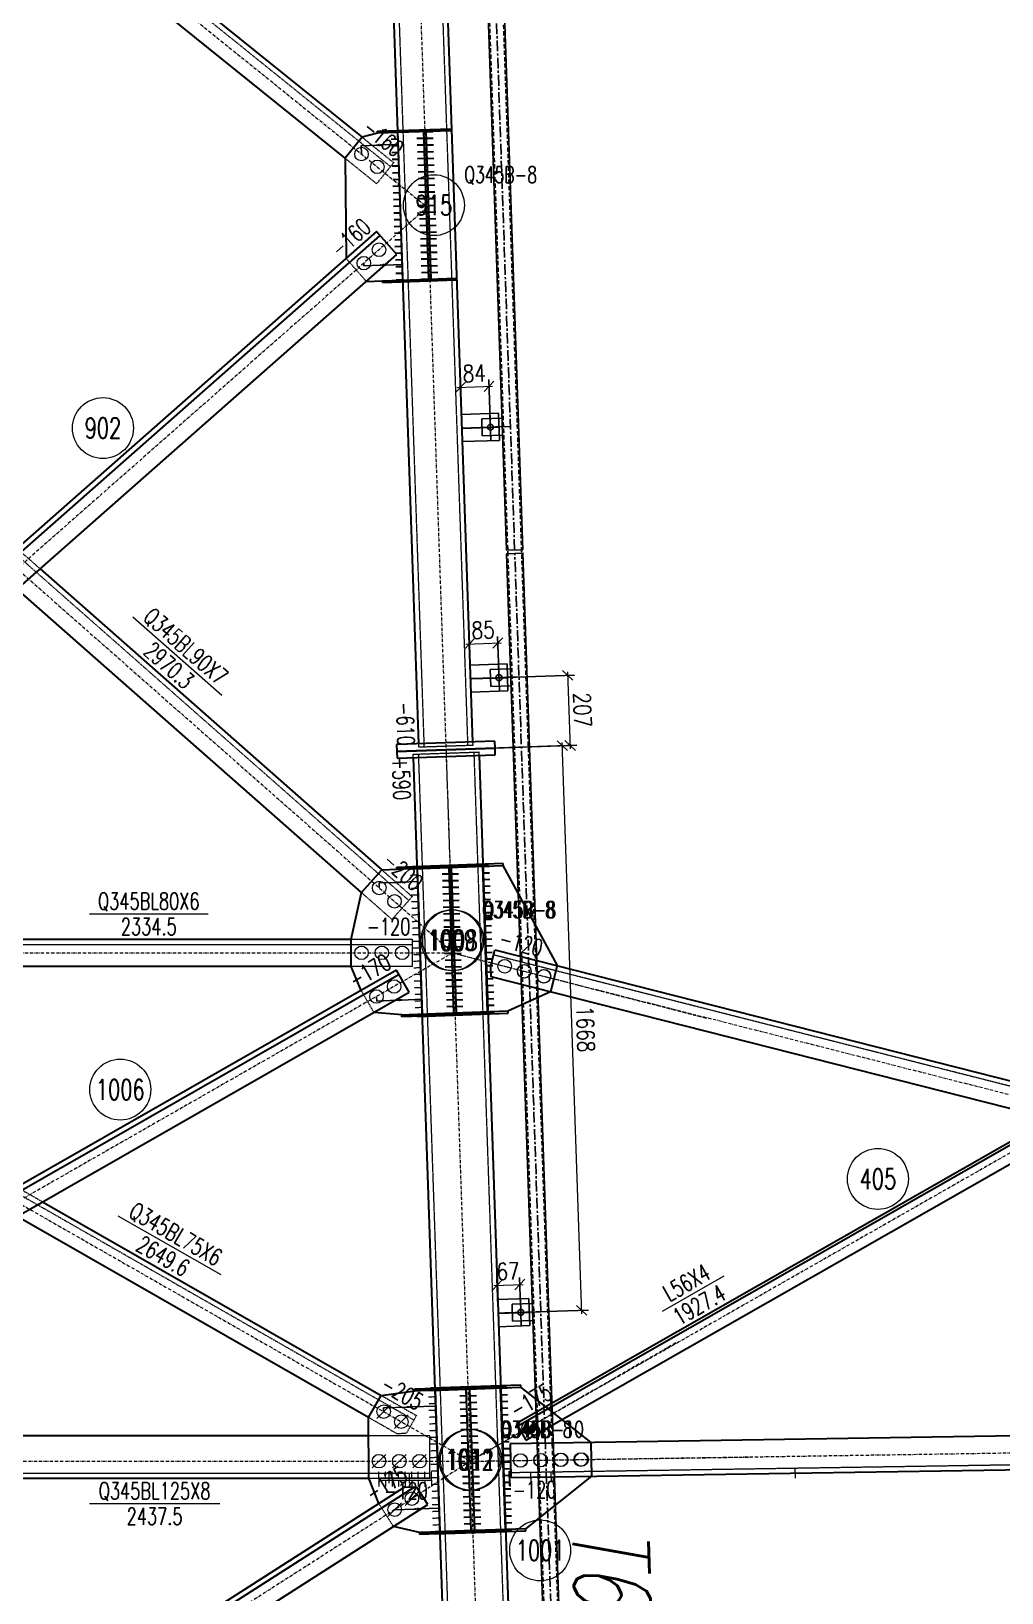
# Model space of a CAD drawing. Extents: x 4047 to 43290, y -150151 to -101862.
# Drawn here: x 15471 to 18337, y -125425 to -120815 of the extents above; entities that cross this region are included whole.
import ezdxf
from ezdxf.enums import TextEntityAlignment as Align

# ---------------------------------------------------------------- set-up
doc = ezdxf.new("R2010")
doc.units = 0
doc.header["$MEASUREMENT"] = 0
for name, pattern in [('CENTER', [50.8, 31.75, -6.35, 6.35, -6.35]), ('Dash', [2.75, 2, -0.75]), ('DashDot', [15.6, 9, -3, 0.6, -3]), ('DASHED', [19.05, 12.7, -6.35])]:
    doc.linetypes.add(name, pattern=pattern)
doc.layers.get('0').update_dxf_attribs({"linetype": 'CONTINUOUS', "lineweight": 25})
doc.layers.get('Defpoints').update_dxf_attribs({"linetype": 'CONTINUOUS'})
doc.styles.add('DimFont', font='simplex.shx', dxfattribs={"width": 0.8, "bigfont": 'gbhzfs.shx'})
doc.styles.add('HZ', font='txt.shx', dxfattribs={"width": 0.7, "oblique": 12, "bigfont": 'hztxt.shx'})
doc.styles.get("Standard").update_dxf_attribs({"font": 'simplex.shx', "width": 0.7, "height": 3, "bigfont": 'gbhzfs.shx'})
doc.dimstyles.new('DHDxfDimStyleOpen30', dxfattribs={"dimtxt": 2.5, "dimasz": 2.5, "dimexe": 1.25, "dimexo": 0.625, "dimtad": 2, "dimtxsty": 'DimFont', "dimblk": 'OPEN30', "dimblk1": 'OPEN30', "dimblk2": 'OPEN30', "dimcen": 2.5, "dimadec": 0, "dimazin": 0, "dimtfac": 1, "dimtmove": 0, "dimatfit": 3, "dimldrblk": 'OPEN30', "dimfxl": 0, "dimarcsym": 0})
doc.dimstyles.new('ISO-25$0', dxfattribs={"dimtxt": 2, "dimasz": 1.5, "dimexe": 1.25, "dimexo": 0.625, "dimtad": 1, "dimdsep": 46, "dimtxsty": 'Standard', "dimcen": 2.5, "dimclrd": 150, "dimclre": 2, "dimclrt": 6, "dimadec": 0, "dimazin": 0, "dimtfac": 1, "dimtmove": 0, "dimatfit": 0, "dimfxl": 0, "dimarcsym": 0})

# ---------------------------------------------------------------- blocks, each defined once
blk = doc.blocks.new('M16X40S')
at = {"color": 3, "linetype": 'Continuous', "lineweight": 13}
blk.add_line((-0.707, -0.707), (0.707, 0.707), dxfattribs=at)
blk.add_circle((0, 0), 1, dxfattribs=at)
for radius in [0.9, 0.8, 0.7, 0.6, 0.5, 0.4, 0.3, 0.2, 0.1]:
    blk.add_arc((0, 0), radius, 225, 45, dxfattribs=at)
blk = doc.blocks.new('M20X45S')
at = {"color": 3, "linetype": 'Continuous', "lineweight": 13}
blk.add_circle((0, 0), 1, dxfattribs=at)
blk = doc.blocks.new('M20X55S')
at = {"color": 3, "linetype": 'Continuous', "lineweight": 13}
blk.add_line((-1, -1), (1, 1), dxfattribs=at)
blk.add_circle((0, 0), 1, dxfattribs=at)
blk = doc.blocks.new('T6355 [365-1875-1875-1875-365]')
at = {"color": 4, "linetype": 'DASHED'}
for p, q in [((0, 0), (0, -6365)), ((41, -6365), (41, 0))]:
    blk.add_line(p, q, dxfattribs=at)
at = {"color": 1, "linetype": 'CENTER'}
for p, q in [((20.5, -6360), (20.5, -5)), ((20.5, -370), (-38.5, -370)), ((20.5, -2245), (-38.5, -2245)), ((20.5, -5995), (-38.5, -5995))]:
    blk.add_line(p, q, dxfattribs=at)
at = {"color": 4}
for p, q in [((-3.5, -345), (-63.5, -345)), ((-63.5, -345), (-63.5, -395)), ((-3.5, -395), (-63.5, -395)), ((-3.5, -2220), (-63.5, -2220)), ((-63.5, -2220), (-63.5, -2270)), ((-3.5, -2270), (-63.5, -2270)), ((-3.5, -5970), (-63.5, -5970)), ((-63.5, -5970), (-63.5, -6020)), ((-3.5, -6020), (-63.5, -6020))]:
    blk.add_line(p, q, dxfattribs=at)
blk.add_lwpolyline([(44.5, -6360), (44.5, -5), (-3.5, -5), (-3.5, -6360)], close=True, dxfattribs=at)
for centre in [(-38.5, -370), (-38.5, -2245), (-38.5, -5995)]:
    blk.add_circle(centre, 8.75, dxfattribs=at)
at = {"color": 2, "style": 'HZ', "oblique": 12, "width": 0.7}
blk.add_text('T6355', height=225, rotation=270, dxfattribs=at).set_placement((90.3, -2879.4))
blk = doc.blocks.new('_OBLIQUE')
at = {"color": 0, "linetype": 'ByBlock', "lineweight": -2}
blk.add_line((-0.5, -0.5), (0.5, 0.5), dxfattribs=at)
blk = doc.blocks.new('*D109')
at = {"color": 0, "linetype": 'Continuous', "lineweight": 0}
blk.add_line((16837.1, -124517.5), (16924.1, -124514.5), dxfattribs=at)
at = {"color": 0, "linetype": 'Continuous', "lineweight": -2}
for p, q in [((16849.2, -124579.5), (16846.4, -124497.1)), ((16916.2, -124577.2), (16913.4, -124494.8))]:
    blk.add_line(p, q, dxfattribs=at)
at = {"layer": 'Defpoints', "color": 0, "linetype": 'Continuous'}
for p in [(16914.1, -124514.8), (16849.9, -124599.5), (16916.9, -124597.2)]:
    blk.add_point(p, dxfattribs=at)
at = {"color": 0, "linetype": 'Continuous', "lineweight": 0, "xscale": 30, "yscale": 30, "zscale": 30}
for p, rotation in [((16847.1, -124517.1), 181.9641055181715), ((16914.1, -124514.8), 1.964105518171497)]:
    blk.add_blockref('_OBLIQUE', p, dxfattribs=dict(at, rotation=rotation))
at = {"color": 6, "linetype": 'Continuous', "insert": (16879.2, -124476), "char_height": 50, "attachment_point": 5, "rotation": 1.9641, "style": 'DimFont'}
blk.add_mtext('67', dxfattribs=at)
blk = doc.blocks.new('_OPEN30')
at = {"color": 0, "linetype": 'ByBlock', "lineweight": -2}
for p, q in [((-1, 0.27), (0, 0)), ((0, 0), (-1, -0.27)), ((0, 0), (-1, 0))]:
    blk.add_line(p, q, dxfattribs=at)
blk = doc.blocks.new('*D110')
at = {"color": 0, "linetype": 'Continuous', "lineweight": -2}
for p, q in [((16812.8, -122932.2), (17059.3, -122923.7)), ((16869.9, -124598.8), (17116.4, -124590.4))]:
    blk.add_line(p, q, dxfattribs=at)
at = {"color": 0, "linetype": 'Continuous', "lineweight": 0}
blk.add_line((17096.8, -124601.1), (17038.9, -122914.4), dxfattribs=at)
at = {"layer": 'Defpoints', "color": 0, "linetype": 'Continuous'}
for p in [(16792.8, -122932.9), (17039.3, -122924.4), (16849.9, -124599.5)]:
    blk.add_point(p, dxfattribs=at)
at = {"color": 0, "linetype": 'Continuous', "lineweight": 0, "xscale": 30, "yscale": 30, "zscale": 30}
for p, rotation in [((17039.3, -122924.4), 91.96410551816608), ((17096.4, -124591.1), 271.9641055181661)]:
    blk.add_blockref('_OBLIQUE', p, dxfattribs=dict(at, rotation=rotation))
at = {"color": 6, "linetype": 'Continuous', "insert": (17108, -123760.9), "char_height": 50, "attachment_point": 5, "rotation": 271.9641, "style": 'DimFont'}
blk.add_mtext('1668', dxfattribs=at)
blk = doc.blocks.new('*D115')
at = {"color": 0, "linetype": 'Continuous', "lineweight": -2}
for p, q in [((16788.2, -122725.5), (17075.4, -122715.7)), ((16795.3, -122932.8), (17082.5, -122922.9))]:
    blk.add_line(p, q, dxfattribs=at)
at = {"color": 0, "linetype": 'Continuous', "lineweight": 0}
blk.add_line((17055, -122706.4), (17062.8, -122933.6), dxfattribs=at)
at = {"layer": 'Defpoints', "color": 0, "linetype": 'Continuous'}
for p in [(16768.2, -122726.2), (16775.3, -122933.5), (17062.5, -122923.6)]:
    blk.add_point(p, dxfattribs=at)
at = {"color": 0, "linetype": 'Continuous', "lineweight": 0, "xscale": 30, "yscale": 30, "zscale": 30}
for p, rotation in [((17055.4, -122716.4), 91.96410551816363), ((17062.5, -122923.6), 271.9641055181636)]:
    blk.add_blockref('_OBLIQUE', p, dxfattribs=dict(at, rotation=rotation))
at = {"color": 6, "linetype": 'Continuous', "insert": (17098.9, -122818.6), "char_height": 50, "attachment_point": 5, "rotation": 271.9641, "style": 'DimFont'}
blk.add_mtext('207', dxfattribs=at)
blk = doc.blocks.new('*D122')
at = {"color": 0, "linetype": 'Continuous', "lineweight": 0}
blk.add_line((16754.7, -122624.6), (16859.1, -122621), dxfattribs=at)
at = {"color": 0, "linetype": 'Continuous', "lineweight": -2}
for p, q in [((16767.5, -122706.2), (16764, -122604.3)), ((16851.9, -122703.3), (16848.4, -122601.4))]:
    blk.add_line(p, q, dxfattribs=at)
at = {"layer": 'Defpoints', "color": 0, "linetype": 'Continuous'}
for p in [(16849.1, -122621.3), (16768.2, -122726.2), (16852.6, -122723.3)]:
    blk.add_point(p, dxfattribs=at)
at = {"color": 0, "linetype": 'Continuous', "lineweight": 0, "xscale": 30, "yscale": 30, "zscale": 30}
for p, rotation in [((16764.7, -122624.2), 181.9641055181699), ((16849.1, -122621.3), 1.964105518169929)]:
    blk.add_blockref('_OBLIQUE', p, dxfattribs=dict(at, rotation=rotation))
at = {"color": 6, "linetype": 'Continuous', "insert": (16805.5, -122582.8), "char_height": 50, "attachment_point": 5, "rotation": 1.9641, "style": 'DimFont'}
blk.add_mtext('85', dxfattribs=at)
blk = doc.blocks.new('*D143')
at = {"color": 0, "linetype": 'Continuous', "lineweight": -2}
for p, q in [((16826.6, -121963.8), (16822.4, -121843.5)), ((16742.1, -121966.7), (16738, -121846.4))]:
    blk.add_line(p, q, dxfattribs=at)
at = {"color": 0, "linetype": 'Continuous', "lineweight": 0}
blk.add_line((16728.7, -121866.7), (16833.1, -121863.1), dxfattribs=at)
at = {"layer": 'Defpoints', "color": 0, "linetype": 'Continuous'}
for p in [(16823.1, -121863.4), (16827.3, -121983.8), (16742.8, -121986.7)]:
    blk.add_point(p, dxfattribs=at)
at = {"color": 0, "linetype": 'Continuous', "lineweight": 0, "xscale": 30, "yscale": 30, "zscale": 30}
for p, rotation in [((16738.7, -121866.3), 181.9641055181588), ((16823.1, -121863.4), 1.964105518158817)]:
    blk.add_blockref('_OBLIQUE', p, dxfattribs=dict(at, rotation=rotation))
at = {"color": 6, "linetype": 'Continuous', "insert": (16779.5, -121824.9), "char_height": 50, "attachment_point": 5, "rotation": 1.9641, "style": 'DimFont'}
blk.add_mtext('84', dxfattribs=at)
blk = doc.blocks.new('*D159')
at = {"color": 2, "linetype": 'Continuous', "lineweight": -2}
for p, q in [((16446.3, -121177.6), (16445.4, -121152.7)), ((16555.8, -121173.8), (16555, -121148.9))]:
    blk.add_line(p, q, dxfattribs=at)
at = {"color": 150, "linetype": 'Continuous', "lineweight": -2}
for p, q in [((16445.6, -121152.8), (16493.1, -121151.2)), ((16554.8, -121149.1), (16507.3, -121150.7))]:
    blk.add_line(p, q, dxfattribs=at)
at = {"color": 150, "linetype": 'Continuous'}
for points in [[(16445.6, -121152.8), (16445.6, -121152.9), (16445.4, -121152.8)], [(16554.8, -121149.1), (16554.8, -121149.1), (16555, -121149.1)]]:
    blk.add_solid(points, dxfattribs=at)
at = {"layer": 'Defpoints', "color": 0, "linetype": 'Continuous'}
for p in [(16555, -121149.1), (16446.3, -121177.6), (16555.8, -121173.9)]:
    blk.add_point(p, dxfattribs=at)
at = {"color": 6, "linetype": 'Continuous', "insert": (16500.2, -121151), "char_height": 3, "attachment_point": 5}
blk.add_mtext('\\A1;109.6422', dxfattribs=at)
blk = doc.blocks.new('*D160')
at = {"color": 2, "linetype": 'Continuous', "lineweight": -2}
for p, q in [((16453.3, -121499.8), (16453.6, -121507.5)), ((16566.9, -121495.9), (16567.1, -121503.6))]:
    blk.add_line(p, q, dxfattribs=at)
at = {"color": 150, "linetype": 'Continuous', "lineweight": -2}
for p, q in [((16453.7, -121507.3), (16503.6, -121505.6)), ((16567, -121503.4), (16517.1, -121505.1))]:
    blk.add_line(p, q, dxfattribs=at)
at = {"color": 150, "linetype": 'Continuous'}
for points in [[(16453.7, -121507.2), (16453.7, -121507.3), (16453.6, -121507.3)], [(16567, -121503.4), (16567, -121503.4), (16567.1, -121503.4)]]:
    blk.add_solid(points, dxfattribs=at)
at = {"layer": 'Defpoints', "color": 0, "linetype": 'Continuous'}
for p in [(16453.3, -121499.8), (16566.9, -121495.9), (16567.1, -121503.4)]:
    blk.add_point(p, dxfattribs=at)
at = {"color": 6, "linetype": 'Continuous', "insert": (16510.3, -121505.3), "char_height": 3, "attachment_point": 5}
blk.add_mtext('\\A1;113.6514', dxfattribs=at)
blk = doc.blocks.new('*D161')
at = {"color": 2, "linetype": 'Continuous', "lineweight": -2}
for p, q in [((16498.8, -123344.1), (16498.3, -123329.3)), ((16612.6, -123340.2), (16612.1, -123325.3))]:
    blk.add_line(p, q, dxfattribs=at)
at = {"color": 150, "linetype": 'Continuous', "lineweight": -2}
for p, q in [((16498.5, -123329.4), (16549, -123327.7)), ((16611.9, -123325.5), (16561.4, -123327.3))]:
    blk.add_line(p, q, dxfattribs=at)
at = {"color": 150, "linetype": 'Continuous'}
for points in [[(16498.4, -123329.4), (16498.5, -123329.5), (16498.3, -123329.4)], [(16611.9, -123325.5), (16611.9, -123325.6), (16612.1, -123325.5)]]:
    blk.add_solid(points, dxfattribs=at)
at = {"layer": 'Defpoints', "color": 0, "linetype": 'Continuous'}
for p in [(16498.8, -123344.1), (16612.1, -123325.5), (16612.6, -123340.2)]:
    blk.add_point(p, dxfattribs=at)
at = {"color": 6, "linetype": 'Continuous', "insert": (16555.2, -123327.5), "char_height": 3, "attachment_point": 5}
blk.add_mtext('\\A1;113.9161', dxfattribs=at)
blk = doc.blocks.new('*D162')
at = {"color": 2, "linetype": 'Continuous', "lineweight": -2}
for p, q in [((16490.7, -123664.9), (16491.3, -123678.8)), ((16623.5, -123658.4), (16624.2, -123672.3))]:
    blk.add_line(p, q, dxfattribs=at)
at = {"color": 150, "linetype": 'Continuous', "lineweight": -2}
for p, q in [((16491.5, -123678.7), (16550.7, -123675.7)), ((16624, -123672.2), (16564.8, -123675.1))]:
    blk.add_line(p, q, dxfattribs=at)
at = {"color": 150, "linetype": 'Continuous'}
for points in [[(16491.5, -123678.6), (16491.5, -123678.7), (16491.3, -123678.7)], [(16624, -123672.1), (16624, -123672.2), (16624.2, -123672.1)]]:
    blk.add_solid(points, dxfattribs=at)
at = {"layer": 'Defpoints', "color": 0, "linetype": 'Continuous'}
for p in [(16490.7, -123664.8), (16623.5, -123658.3), (16624.2, -123672.1)]:
    blk.add_point(p, dxfattribs=at)
at = {"color": 6, "linetype": 'Continuous', "insert": (16557.8, -123675.4), "char_height": 3, "attachment_point": 5}
blk.add_mtext('\\A1;133.0349', dxfattribs=at)
blk = doc.blocks.new('*D163')
at = {"color": 2, "linetype": 'Continuous', "lineweight": -2}
for p, q in [((16511.7, -124890.3), (16511.3, -124878.9)), ((16665.6, -124885), (16665.2, -124873.6))]:
    blk.add_line(p, q, dxfattribs=at)
at = {"color": 150, "linetype": 'Continuous', "lineweight": -2}
for p, q in [((16511.5, -124879.1), (16581.2, -124876.7)), ((16665, -124873.8), (16595.3, -124876.2))]:
    blk.add_line(p, q, dxfattribs=at)
at = {"color": 150, "linetype": 'Continuous'}
for points in [[(16511.5, -124879), (16511.5, -124879.1), (16511.4, -124879.1)], [(16665, -124873.8), (16665, -124873.8), (16665.2, -124873.8)]]:
    blk.add_solid(points, dxfattribs=at)
at = {"layer": 'Defpoints', "color": 0, "linetype": 'Continuous'}
for p in [(16665.2, -124873.8), (16665.6, -124885), (16511.7, -124890.3)]:
    blk.add_point(p, dxfattribs=at)
at = {"color": 6, "linetype": 'Continuous', "insert": (16588.3, -124876.4), "char_height": 3, "attachment_point": 5}
blk.add_mtext('\\A1;153.9506', dxfattribs=at)
blk = doc.blocks.new('*D164')
at = {"color": 2, "linetype": 'Continuous', "lineweight": -2}
for p, q in [((16544.6, -125179.6), (16544.6, -125180.3)), ((16675.5, -125175.1), (16675.6, -125175.8))]:
    blk.add_line(p, q, dxfattribs=at)
at = {"color": 150, "linetype": 'Continuous', "lineweight": -2}
for p, q in [((16544.8, -125180.1), (16603.2, -125178.1)), ((16675.4, -125175.6), (16617, -125177.7))]:
    blk.add_line(p, q, dxfattribs=at)
at = {"color": 150, "linetype": 'Continuous'}
for points in [[(16544.8, -125180.1), (16544.8, -125180.2), (16544.6, -125180.1)], [(16675.4, -125175.6), (16675.4, -125175.7), (16675.6, -125175.6)]]:
    blk.add_solid(points, dxfattribs=at)
at = {"layer": 'Defpoints', "color": 0, "linetype": 'Continuous'}
for p in [(16544.6, -125179.5), (16675.5, -125175), (16675.6, -125175.6)]:
    blk.add_point(p, dxfattribs=at)
at = {"color": 6, "linetype": 'Continuous', "insert": (16610.1, -125177.9), "char_height": 3, "attachment_point": 5}
blk.add_mtext('\\A1;131.0007', dxfattribs=at)

msp = doc.modelspace()

# ---------------------------------------------------------------- linework, layer by layer
at = {"color": 1, "linetype": 'Dash', "lineweight": 20}
for p, q in [((16388.07755, -115844.20203), (16631.01953, -122928.39243)), ((16517.00176, -115839.78076), (16759.94375, -122923.97116)), ((14415.0353, -119508.08695), (16532.02242, -121214.64926)), ((16448.01207, -121127.65926), (16541.43641, -121202.97122)), ((16553.78966, -121114.02589), (16493.85917, -121116.08112)), ((16491.22844, -121265.25412), (16397.80409, -121189.94215)), ((16541.43641, -121202.97122), (16491.22844, -121265.25412)), ((14357.26133, -121417.77573), (16586.13977, -123381.11307)), ((16401.04374, -121485.839), (16460.5331, -121553.37429)), ((16508.79874, -121551.71909), (16568.72923, -121549.66386)), ((15429.13351, -122341.9591), (15497.21291, -122401.92775)), ((16599.2241, -122949.49457), (16793.11012, -122942.84553)), ((16599.56683, -122959.48869), (16599.2241, -122949.49457)), ((16614.21528, -122948.98046), (16857.08872, -130031.17204)), ((16616.02835, -122928.90653), (16615.68561, -122918.91241)), ((16774.93493, -122923.45706), (16616.02835, -122928.90653)), ((16774.5922, -122913.46294), (16774.93493, -122923.45706)), ((16778.11893, -122943.35963), (17020.99237, -130025.55121)), ((16793.11012, -122942.84553), (16793.45285, -122952.83965)), ((16506.00761, -123290.53804), (16596.05467, -123369.85719)), ((16550.94142, -123288.9971), (16610.79645, -123286.94446)), ((16610.79645, -123286.94446), (16590.8082, -123287.62992)), ((16611.46677, -123306.49093), (16591.47852, -123307.1764)), ((16804.26743, -123280.30965), (16863.62424, -123278.27409)), ((16536.5653, -123437.39248), (16446.51825, -123358.07333)), ((16612.13708, -123326.0374), (16592.14883, -123326.72287)), ((16612.8074, -123345.58388), (16592.81915, -123346.26935)), ((16613.47772, -123365.13035), (16593.48947, -123365.81582)), ((16596.05467, -123369.85719), (16536.5653, -123437.39248)), ((16614.14804, -123384.67683), (16594.15979, -123385.3623)), ((16614.81835, -123404.2233), (16594.8301, -123404.90877)), ((16615.48867, -123423.76978), (16595.50042, -123424.45524)), ((16616.15899, -123443.31625), (16596.17074, -123444.00172)), ((16416.38841, -123495.82342), (16596.38841, -123495.82342)), ((16596.38841, -123495.82342), (16596.38841, -123575.82342)), ((16616.82931, -123462.86273), (16596.84106, -123463.54819)), ((16617.49963, -123482.4092), (16597.51138, -123483.09467)), ((16618.16994, -123501.95567), (16598.18169, -123502.64114)), ((14261.87861, -123510.82342), (16596.38841, -123510.82342)), ((16618.84026, -123521.50215), (16598.85201, -123522.18762)), ((16619.51058, -123541.04862), (16599.52233, -123541.73409)), ((16836.66923, -123541.26968), (22003.94438, -124853.93272)), ((16596.38841, -123575.82342), (16416.38841, -123575.82342)), ((16620.1809, -123560.5951), (16600.19265, -123561.28057)), ((16620.85122, -123580.14157), (16600.86297, -123580.82704)), ((14300.88583, -123600.21254), (16601.29244, -124915.0132)), ((16621.52153, -123599.68805), (16601.53328, -123600.37352)), ((16622.19185, -123619.23452), (16602.2036, -123619.91999)), ((16622.86217, -123638.781), (16602.87392, -123639.46646)), ((16482.97135, -123711.85032), (16445.7549, -123646.73553)), ((16623.53249, -123658.32747), (16603.54424, -123659.01294)), ((16624.2028, -123677.87395), (16604.21455, -123678.55941)), ((16625.54344, -123716.96689), (16565.68842, -123719.01954)), ((16624.87312, -123697.42042), (16604.88487, -123698.10589)), ((16625.54344, -123716.96689), (16605.55519, -123717.65236)), ((16878.37123, -123708.29653), (16819.01443, -123710.33209)), ((15429.13351, -124227.78692), (15504.70493, -124270.97988)), ((16504.55125, -124842.44346), (16608.73573, -124901.99024)), ((16603.7548, -124829.03554), (16663.60982, -124826.9829)), ((16663.60982, -124826.9829), (16643.62157, -124827.66837)), ((16857.08053, -124820.3481), (16916.43709, -124818.31256)), ((16664.29192, -124846.87292), (16644.30367, -124847.55839)), ((16664.97402, -124866.76294), (16644.98577, -124867.44841)), ((16665.65612, -124886.65296), (16645.66787, -124887.33843)), ((16551.55074, -124955.69199), (16467.3348, -124907.55825)), ((16608.73573, -124901.99024), (16578.46635, -124954.95027)), ((16666.33822, -124906.54298), (16646.34997, -124907.22845)), ((16667.02032, -124926.433), (16647.03207, -124927.11847)), ((16647.859, -124961.70623), (16467.49324, -124961.70623)), ((16578.46635, -124954.95027), (16551.55074, -124955.69199)), ((16667.70242, -124946.32302), (16647.71417, -124947.00849)), ((16647.859, -125086.70623), (16647.859, -124961.70623)), ((16668.38452, -124966.21304), (16648.39627, -124966.89851)), ((16669.06661, -124986.10307), (16649.07837, -124986.78853)), ((16669.74871, -125005.99309), (16649.76046, -125006.67855)), ((16670.43081, -125025.88311), (16650.44256, -125026.56858)), ((16886.72713, -125069.94443), (22484.22845, -124982.674)), ((14210.40802, -125071.70623), (16647.859, -125071.70623)), ((16497.859, -125086.70623), (16497.859, -125066.718)), ((16517.21082, -125086.70623), (16517.21082, -125066.718)), ((16536.56263, -125086.70623), (16536.56263, -125066.718)), ((16555.91445, -125086.70623), (16555.91445, -125066.718)), ((16575.26627, -125086.70623), (16575.26627, -125066.718)), ((16594.61809, -125086.70623), (16594.61809, -125066.718)), ((16613.9699, -125086.70623), (16613.9699, -125066.718)), ((16633.32172, -125086.70623), (16633.32172, -125066.718)), ((16671.11291, -125045.77313), (16651.12466, -125046.4586)), ((16671.79501, -125065.66315), (16651.80676, -125066.34862)), ((16652.67354, -125086.70623), (16652.67354, -125066.718)), ((16882.69862, -125084.7669), (16882.49665, -125064.77969)), ((16884.81506, -125084.96853), (16884.61309, -125064.98131)), ((16467.859, -125086.70623), (16647.859, -125086.70623)), ((16497.859, -125086.70623), (16497.859, -125092.7027)), ((16652.67354, -125086.70623), (16497.859, -125086.70623)), ((16497.859, -125092.7027), (16497.859, -125112.69094)), ((16497.859, -125092.7027), (16652.67354, -125092.7027)), ((16517.21082, -125092.7027), (16517.21082, -125112.69094)), ((16536.56263, -125092.7027), (16536.56263, -125112.69094)), ((16555.91445, -125092.7027), (16555.91445, -125112.69094)), ((16575.26627, -125092.7027), (16575.26627, -125112.69094)), ((16594.61809, -125092.7027), (16594.61809, -125112.69094)), ((16613.9699, -125092.7027), (16613.9699, -125112.69094)), ((16633.32172, -125092.7027), (16633.32172, -125112.69094)), ((16672.47711, -125085.55317), (16652.48886, -125086.23864)), ((16652.67354, -125092.7027), (16652.67354, -125086.70623)), ((16652.67354, -125092.7027), (16652.67354, -125112.69094)), ((16673.15921, -125105.44319), (16653.17096, -125106.12866)), ((16882.69862, -125084.7669), (16882.75921, -125090.76307)), ((16884.81506, -125084.96853), (16882.69862, -125084.7669)), ((16882.75921, -125090.76307), (16882.96118, -125110.75028)), ((16882.75921, -125090.76307), (16884.87565, -125090.96469)), ((16884.87565, -125090.96469), (16884.81506, -125084.96853)), ((16884.87565, -125090.96469), (16885.07762, -125110.9519)), ((16540.90264, -125229.36087), (16497.79529, -125161.96832)), ((16673.84131, -125125.33321), (16653.85306, -125126.01868)), ((16674.52341, -125145.22323), (16654.53516, -125145.9087)), ((16675.20551, -125165.11325), (16655.21726, -125165.79872)), ((16675.88761, -125185.00327), (16655.89936, -125185.68874)), ((16676.56971, -125204.8933), (16656.58146, -125205.57876)), ((16677.93391, -125244.67334), (16618.07888, -125246.72598)), ((16677.25181, -125224.78332), (16657.26356, -125225.46878)), ((16677.93391, -125244.67334), (16657.94566, -125245.35881)), ((16930.76118, -125236.00299), (16871.40461, -125238.03854))]:
    msp.add_line(p, q, dxfattribs=at)
at = {"color": 2, "linetype": 'DashDot', "lineweight": 15}
for p, q in [((16452.53966, -115841.99139), (16716.38841, -123535.82342)), ((14282.56488, -119433.41039), (16640.89821, -121334.52862)), ((16640.89821, -121334.52862), (14141.87861, -123535.82342)), ((14217.3688, -121334.52862), (16716.38841, -123535.82342)), ((16696.16711, -122946.17005), (16960.01586, -130640.00207)), ((16716.38775, -123535.82379), (14090.4072, -125036.7067)), ((14141.87861, -123535.82342), (16716.38841, -123535.82342)), ((14141.87926, -123535.82379), (16767.85982, -125036.7067)), ((16714.20802, -123535.95444), (22283.70764, -124950.79613)), ((16716.05697, -123535.91587), (17471.44353, -123730.31534)), ((18618.48265, -123980.31807), (16766.23146, -125036.82683)), ((17374.72712, -124687.27726), (16768.11876, -125036.59989)), ((16766.19609, -125036.81937), (22513.67919, -124947.21058)), ((16767.53373, -125036.72277), (17597.44, -125024.24946)), ((16767.85972, -125036.70577), (14030.35958, -126787.73581)), ((14090.40802, -125036.70623), (16767.859, -125036.70623))]:
    msp.add_line(p, q, dxfattribs=at)
at = {"color": 7, "linetype": 'Continuous', "lineweight": 30}
for p, q in [((16553.78966, -121114.02589), (16533.80141, -121114.71136)), ((16554.46873, -121133.82762), (16534.48048, -121134.51308)), ((16555.1478, -121153.62934), (16535.15955, -121154.31481)), ((16629.33875, -121111.43504), (16609.35051, -121112.12051)), ((16630.01782, -121131.23677), (16610.02958, -121131.92224)), ((16630.69689, -121151.0385), (16610.70865, -121151.72396)), ((16637.33404, -121111.16086), (16657.32228, -121110.47539)), ((16638.01311, -121130.96258), (16658.00135, -121130.27711)), ((16638.69218, -121150.76431), (16658.68042, -121150.07884)), ((16555.82687, -121173.43107), (16535.83862, -121174.11654)), ((16556.50595, -121193.23279), (16536.5177, -121193.91826)), ((16631.37596, -121170.84022), (16611.38772, -121171.52569)), ((16632.05503, -121190.64195), (16612.0668, -121191.32741)), ((16639.37126, -121170.56603), (16659.35949, -121169.88057)), ((16640.05033, -121190.36776), (16660.03856, -121189.68229)), ((16557.18502, -121213.03452), (16537.19677, -121213.71999)), ((16557.86409, -121232.83625), (16537.87584, -121233.52171)), ((16632.7341, -121210.44367), (16612.74587, -121211.12914)), ((16633.41317, -121230.2454), (16613.42494, -121230.93087)), ((16640.7294, -121210.16949), (16660.71763, -121209.48402)), ((16641.40847, -121229.97121), (16661.39671, -121229.28575)), ((16558.54316, -121252.63797), (16538.55491, -121253.32344)), ((16559.22223, -121272.4397), (16539.23398, -121273.12517)), ((16559.9013, -121292.24142), (16539.91305, -121292.92689)), ((16634.09225, -121250.04713), (16614.10401, -121250.73259)), ((16634.77132, -121269.84885), (16614.78308, -121270.53432)), ((16635.45039, -121289.65058), (16615.46215, -121290.33604)), ((16642.08754, -121249.77294), (16662.07578, -121249.08747)), ((16642.76661, -121269.57466), (16662.75485, -121268.8892)), ((16643.44568, -121289.37639), (16663.43392, -121288.69092)), ((16560.58037, -121312.04315), (16540.59212, -121312.72862)), ((16561.25944, -121331.84488), (16541.27119, -121332.53034)), ((16636.12946, -121309.4523), (16616.14122, -121310.13777)), ((16636.80853, -121329.25403), (16616.8203, -121329.9395)), ((16644.12475, -121309.17812), (16664.11299, -121308.49265)), ((16644.80383, -121328.97984), (16664.79206, -121328.29438)), ((16561.93852, -121351.6466), (16541.95027, -121352.33207)), ((16562.61759, -121371.44833), (16542.62934, -121372.1338)), ((16637.4876, -121349.05576), (16617.49937, -121349.74122)), ((16638.16667, -121368.85748), (16618.17844, -121369.54295)), ((16645.4829, -121348.78157), (16665.47113, -121348.0961)), ((16646.16197, -121368.58329), (16666.1502, -121367.89783)), ((16501.00569, -121417.77573), (14272.12724, -123381.11307)), ((16563.29666, -121391.25005), (16543.30841, -121391.93552)), ((16563.97573, -121411.05178), (16543.98748, -121411.73725)), ((16564.6548, -121430.85351), (16544.66655, -121431.53897)), ((16638.84575, -121388.65921), (16618.85751, -121389.34468)), ((16639.52482, -121408.46093), (16619.53658, -121409.1464)), ((16640.20389, -121428.26266), (16620.21565, -121428.94813)), ((16646.84104, -121388.38502), (16666.82928, -121387.69955)), ((16647.52011, -121408.18675), (16667.50835, -121407.50128)), ((16648.19918, -121427.98847), (16668.18742, -121427.30301)), ((16565.33387, -121450.65523), (16545.34562, -121451.3407)), ((16566.01294, -121470.45696), (16546.02469, -121471.14243)), ((16640.88296, -121448.06439), (16620.89472, -121448.74985)), ((16641.56203, -121467.86611), (16621.57379, -121468.55158)), ((16648.87825, -121447.7902), (16668.86649, -121447.10473)), ((16649.55733, -121467.59192), (16669.54556, -121466.90646)), ((16566.69202, -121490.25868), (16546.70377, -121490.94415)), ((16567.37109, -121510.06041), (16547.38284, -121510.74588)), ((16642.2411, -121487.66784), (16622.25287, -121488.35331)), ((16642.92017, -121507.46956), (16622.93194, -121508.15503)), ((16650.2364, -121487.39365), (16670.22463, -121486.70818)), ((16650.91547, -121507.19538), (16670.9037, -121506.50991)), ((16568.05016, -121529.86214), (16548.06191, -121530.5476)), ((16568.72923, -121549.66386), (16548.74098, -121550.34933)), ((16643.59924, -121527.27129), (16623.61101, -121527.95676)), ((16644.27832, -121547.07302), (16624.29008, -121547.75848)), ((16651.59454, -121526.9971), (16671.58278, -121526.31164)), ((16652.27361, -121546.79883), (16672.26185, -121546.11336)), ((16703.85582, -123283.75312), (16683.86759, -123284.43859)), ((16704.52614, -123303.29959), (16684.5379, -123303.98506)), ((16711.85112, -123283.47893), (16731.83935, -123282.79347)), ((16712.52143, -123303.02541), (16732.50967, -123302.33994)), ((16804.26743, -123280.30965), (16824.05304, -123279.63113)), ((16804.93775, -123299.85612), (16824.72335, -123299.17761)), ((16805.60807, -123319.4026), (16825.39367, -123318.72408)), ((16705.19646, -123322.84607), (16685.20822, -123323.53154)), ((16705.86678, -123342.39254), (16685.87854, -123343.07801)), ((16706.53709, -123361.93902), (16686.54886, -123362.62448)), ((16713.19175, -123322.57188), (16733.17999, -123321.88641)), ((16713.86207, -123342.11836), (16733.85031, -123341.43289)), ((16714.53239, -123361.66483), (16734.52062, -123360.97936)), ((16806.27839, -123338.94907), (16826.06399, -123338.27055)), ((16806.9487, -123358.49555), (16826.73431, -123357.81703)), ((16707.20741, -123381.48549), (16687.21917, -123382.17096)), ((16707.87773, -123401.03197), (16687.88949, -123401.71743)), ((16715.20271, -123381.21131), (16735.19094, -123380.52584)), ((16715.87302, -123400.75778), (16735.86126, -123400.07231)), ((16807.61902, -123378.04202), (16827.40462, -123377.3635)), ((16808.28934, -123397.5885), (16828.07494, -123396.90998)), ((16708.54805, -123420.57844), (16688.55981, -123421.26391)), ((16709.21836, -123440.12492), (16689.23013, -123440.81038)), ((16709.88868, -123459.67139), (16689.90045, -123460.35686)), ((16716.54334, -123420.30425), (16736.53158, -123419.61879)), ((16717.21366, -123439.85073), (16737.20189, -123439.16526)), ((16717.88398, -123459.3972), (16737.87221, -123458.71174)), ((16808.95966, -123417.13497), (16828.74526, -123416.45645)), ((16809.62998, -123436.68145), (16829.41558, -123436.00293)), ((16810.30029, -123456.22792), (16830.0859, -123455.5494)), ((16710.559, -123479.21786), (16690.57076, -123479.90333)), ((16711.22932, -123498.76434), (16691.24108, -123499.44981)), ((16718.55429, -123478.94368), (16738.54253, -123478.25821)), ((16719.22461, -123498.49015), (16739.21285, -123497.80468)), ((16810.97061, -123475.77439), (16830.75621, -123475.09588)), ((16811.64093, -123495.32087), (16831.42653, -123494.64235)), ((16711.89964, -123518.31081), (16691.9114, -123518.99628)), ((16712.56995, -123537.85729), (16692.58172, -123538.54276)), ((16719.89493, -123518.03663), (16739.88317, -123517.35116)), ((16720.56525, -123537.5831), (16740.55348, -123536.89763)), ((16812.31125, -123514.86734), (16832.09685, -123514.18883)), ((16812.98157, -123534.41382), (16832.76717, -123533.7353)), ((16713.24027, -123557.40376), (16693.25204, -123558.08923)), ((16713.91059, -123576.95024), (16693.92235, -123577.6357)), ((16714.58091, -123596.49671), (16694.59267, -123597.18218)), ((16721.23557, -123557.12958), (16741.2238, -123556.44411)), ((16721.90588, -123576.67605), (16741.89412, -123575.99058)), ((16722.5762, -123596.22252), (16742.56444, -123595.53706)), ((16813.65188, -123553.96029), (16833.43749, -123553.28177)), ((16814.3222, -123573.50677), (16834.1078, -123572.82825)), ((16814.99252, -123593.05324), (16834.77812, -123592.37472)), ((16557.38119, -123600.21254), (14256.97458, -124915.0132)), ((16715.25123, -123616.04319), (16695.26299, -123616.72865)), ((16715.92154, -123635.58966), (16695.93331, -123636.27513)), ((16723.24652, -123615.769), (16743.23476, -123615.08353)), ((16723.91684, -123635.31547), (16743.90507, -123634.63001)), ((16815.66284, -123612.59972), (16835.44844, -123611.9212)), ((16816.33315, -123632.14619), (16836.11876, -123631.46767)), ((16716.59186, -123655.13614), (16696.60362, -123655.8216)), ((16717.26218, -123674.68261), (16697.27394, -123675.36808)), ((16724.58716, -123654.86195), (16744.57539, -123654.17648)), ((16725.25747, -123674.40842), (16745.24571, -123673.72296)), ((16817.00347, -123651.69267), (16836.78907, -123651.01415)), ((16817.67379, -123671.23914), (16837.45939, -123670.56062)), ((16818.34411, -123690.78561), (16838.12971, -123690.1071)), ((16717.9325, -123694.22908), (16697.94426, -123694.91455)), ((16718.60281, -123713.77556), (16698.61458, -123714.46103)), ((16725.92779, -123693.9549), (16745.91603, -123693.26943)), ((16726.59811, -123713.50137), (16746.58634, -123712.8159)), ((16819.01443, -123710.33209), (16838.80003, -123709.65357)), ((18582.51461, -123977.80921), (16908.33274, -124932.7487)), ((16755.66978, -124823.82584), (16735.68155, -124824.5113)), ((16765.6639, -124823.4831), (16785.65214, -124822.79764)), ((16766.346, -124843.37312), (16786.33424, -124842.68766)), ((16857.08053, -124820.3481), (16876.86605, -124819.66959)), ((16857.76263, -124840.23812), (16877.54815, -124839.55961)), ((16756.35188, -124843.71586), (16736.36365, -124844.40132)), ((16757.03398, -124863.60588), (16737.04575, -124864.29135)), ((16757.71608, -124883.4959), (16737.72784, -124884.18137)), ((16767.0281, -124863.26314), (16787.01634, -124862.57768)), ((16767.7102, -124883.15317), (16787.69844, -124882.4677)), ((16858.44473, -124860.12814), (16878.23025, -124859.44963)), ((16859.12683, -124880.01817), (16878.91235, -124879.33965)), ((16758.39818, -124903.38592), (16738.40994, -124904.07139)), ((16759.08028, -124923.27594), (16739.09204, -124923.96141)), ((16768.3923, -124903.04319), (16788.38053, -124902.35772)), ((16769.0744, -124922.93321), (16789.06263, -124922.24774)), ((16859.80893, -124899.90819), (16879.59445, -124899.22967)), ((16860.49103, -124919.79821), (16880.27655, -124919.11969)), ((16759.76238, -124943.16596), (16739.77414, -124943.85143)), ((16760.44448, -124963.05598), (16740.45624, -124963.74145)), ((16769.7565, -124942.82323), (16789.74473, -124942.13776)), ((16770.4386, -124962.71325), (16790.42683, -124962.02778)), ((16861.17313, -124939.68823), (16880.95865, -124939.00971)), ((16861.85522, -124959.57825), (16881.64075, -124958.89973)), ((16862.53732, -124979.46827), (16882.32284, -124978.78975)), ((16761.12658, -124982.946), (16741.13834, -124983.63147)), ((16761.80868, -125002.83602), (16741.82044, -125003.52149)), ((16762.49078, -125022.72605), (16742.50254, -125023.41151)), ((16771.1207, -124982.60327), (16791.10893, -124981.9178)), ((16771.80279, -125002.49329), (16791.79103, -125001.80782)), ((16772.48489, -125022.38331), (16792.47313, -125021.69784)), ((16863.21942, -124999.35829), (16883.00494, -124998.67978)), ((16863.90152, -125019.24831), (16883.68704, -125018.5698)), ((16763.17288, -125042.61607), (16743.18464, -125043.30153)), ((16763.85497, -125062.50609), (16743.86674, -125063.19155)), ((16773.16699, -125042.27333), (16793.15523, -125041.58787)), ((16773.84909, -125062.16335), (16793.83733, -125061.47789)), ((16864.58362, -125039.13833), (16884.36914, -125038.45982)), ((16865.26572, -125059.02835), (16885.05124, -125058.34984)), ((16600.64941, -125113.98425), (14155.88567, -126677.76672)), ((16764.53707, -125082.39611), (16744.54884, -125083.08158)), ((16765.21917, -125102.28613), (16745.23094, -125102.9716)), ((16774.53119, -125082.05337), (16794.51943, -125081.36791)), ((16775.21329, -125101.9434), (16795.20153, -125101.25793)), ((16865.94782, -125078.91837), (16885.73334, -125078.23986)), ((16866.62992, -125098.8084), (16886.41544, -125098.12988)), ((16867.31202, -125118.69842), (16887.09754, -125118.0199)), ((16765.90127, -125122.17615), (16745.91304, -125122.86162)), ((16766.58337, -125142.06617), (16746.59514, -125142.75164)), ((16767.26547, -125161.95619), (16747.27723, -125162.64166)), ((16775.89539, -125121.83342), (16795.88363, -125121.14795)), ((16776.57749, -125141.72344), (16796.56573, -125141.03797)), ((16777.25959, -125161.61346), (16797.24782, -125160.92799)), ((16867.99412, -125138.58844), (16887.77964, -125137.90992)), ((16868.67622, -125158.47846), (16888.46174, -125157.79994)), ((16767.94757, -125181.84621), (16747.95933, -125182.53168)), ((16768.62967, -125201.73623), (16748.64143, -125202.4217)), ((16777.94169, -125181.50348), (16797.92992, -125180.81801)), ((16778.62379, -125201.3935), (16798.61202, -125200.70803)), ((16869.35832, -125178.36848), (16889.14384, -125177.68996)), ((16870.04042, -125198.2585), (16889.82594, -125197.57998)), ((16769.31177, -125221.62625), (16749.32353, -125222.31172)), ((16769.99387, -125241.51628), (16750.00563, -125242.20174)), ((16779.30589, -125221.28352), (16799.29412, -125220.59805)), ((16779.98799, -125241.17354), (16799.97622, -125240.48807)), ((16870.72251, -125218.14852), (16890.50804, -125217.47001)), ((16871.40461, -125238.03854), (16891.19014, -125237.36003))]:
    msp.add_line(p, q, dxfattribs=at)
at = {"color": 3, "linetype": 'Continuous'}
for p, q in [((16828.62989, -122023.73331), (16825.88802, -121943.78031)), ((16853.6152, -122022.87648), (16850.87333, -121942.92348)), ((16922.71998, -122345.69768), (16874.74818, -122347.3428)), ((16923.06272, -122355.6918), (16875.09092, -122357.33693)), ((16853.9922, -122763.29856), (16851.25033, -122683.34556)), ((16878.97752, -122762.44172), (16876.23564, -122682.48872)), ((16918.25482, -124637.19698), (16915.51295, -124557.24398)), ((16943.24013, -124636.34015), (16940.49826, -124556.38715))]:
    msp.add_line(p, q, dxfattribs=at)
at = {"color": 7, "linetype": 'Continuous', "lineweight": 13}
for p, q in [((15771.35103, -122543.45823), (16033.98828, -122774.80576)), ((15643.21848, -123420.82342), (15993.21848, -123420.82342)), ((15727.21547, -124311.77018), (16031.08448, -124485.44695)), ((17516.47677, -124490.3157), (17334.06429, -124594.36227)), ((15642.87534, -125161.70623), (16027.87534, -125161.70623))]:
    msp.add_line(p, q, dxfattribs=at)
at = {"color": 7, "linetype": 'Continuous', "lineweight": 30}
for points in [[(16532.33568, -115849.26078), (16774.5922, -122913.46294)], [(16615.68561, -122918.91241), (16373.4291, -115854.71025)], [(15492.8684, -120357.69132), (16448.01207, -121127.65926)], [(16397.80409, -121189.94215), (15429.13351, -120409.06979)], [(16493.65353, -121110.08464), (16710.42002, -121102.65095)], [(16710.62566, -121108.64743), (16493.85917, -121116.08112)], [(16710.42002, -121102.65095), (16710.62566, -121108.64743)], [(16448.01207, -121127.65926), (16397.80409, -121189.94215)], [(16493.82491, -121116.08229), (16448.01207, -121127.65926)], [(16493.85917, -121116.08112), (16493.65353, -121110.08464)], [(16493.85917, -121116.08112), (16493.82491, -121116.08229)], [(16568.72923, -121549.66386), (16553.78966, -121114.02589)], [(16637.33404, -121111.16086), (16629.33875, -121111.43504)], [(16629.33875, -121111.43504), (16644.27832, -121547.07302)], [(16652.27361, -121546.79883), (16637.33404, -121111.16086)], [(16397.80409, -121189.94215), (16401.04374, -121485.839)], [(16491.09079, -121406.51985), (14262.21235, -123369.85719)], [(16550.58015, -121474.05514), (16491.09079, -121406.51985)], [(14321.70171, -123437.39248), (16550.58015, -121474.05514)], [(16460.5331, -121553.37429), (16508.79874, -121551.71909)], [(16508.79874, -121551.71909), (16725.56523, -121544.2854)], [(16509.00438, -121557.71557), (16508.79874, -121551.71909)], [(16725.77087, -121550.28187), (16509.00438, -121557.71557)], [(16644.27832, -121547.07302), (16652.27361, -121546.79883)], [(16725.56523, -121544.2854), (16725.77087, -121550.28187)], [(16742.8086, -121986.65291), (16852.24427, -121982.89998)], [(15497.21291, -122401.92775), (16506.00761, -123290.53804)], [(16446.51825, -123358.07333), (15429.13351, -122461.89639)], [(16768.17091, -122726.21816), (16877.60658, -122722.46522)], [(16840.05372, -122911.21803), (16550.22409, -122921.15731)], [(16550.22409, -122921.15731), (16550.90956, -122941.14556)], [(16840.73918, -122931.20628), (16550.90956, -122941.14556)], [(16550.90956, -122941.14556), (16840.73918, -122931.20628)], [(16550.90956, -122941.14556), (16551.59503, -122961.13381)], [(16551.59503, -122961.13381), (16841.42465, -122951.19453)], [(16840.73918, -122931.20628), (16840.05372, -122911.21803)], [(16841.42465, -122951.19453), (16840.73918, -122931.20628)], [(16841.68625, -130019.69319), (16599.56683, -122959.48869)], [(16793.45285, -122952.83965), (17035.57227, -130013.04416)], [(16550.73578, -123283.00062), (16818.48436, -123273.81857)], [(16864.38442, -123272.2445), (16596.90446, -123281.41733)], [(16818.48436, -123273.81857), (16818.69, -123279.81505)], [(16864.59006, -123278.24097), (16864.38442, -123272.2445)], [(16446.51825, -123358.07333), (16506.00761, -123290.53804)], [(16506.00761, -123290.53804), (16550.94142, -123288.9971)], [(16550.94142, -123288.9971), (16550.73578, -123283.00062)], [(16818.69, -123279.81505), (16550.94142, -123288.9971)], [(16596.90446, -123281.41733), (16597.1101, -123287.41381)], [(16597.1101, -123287.41381), (16864.59006, -123278.24097)], [(16610.79645, -123286.94446), (16625.54344, -123716.96689)], [(16711.85112, -123283.47893), (16703.85582, -123283.75312)], [(16703.85582, -123283.75312), (16718.60281, -123713.77556)], [(16726.59811, -123713.50137), (16711.85112, -123283.47893)], [(16819.01443, -123710.33209), (16804.26743, -123280.30965)], [(16863.62424, -123278.27409), (17024.11043, -123573.58267)], [(16416.38841, -123495.82342), (16446.51825, -123358.07333)], [(14441.87861, -123495.82342), (16416.38841, -123495.82342)], [(16416.38841, -123575.82342), (16416.38841, -123495.82342)], [(16828.05175, -123575.19223), (16840.36243, -123526.73145)], [(16840.36243, -123526.73145), (21813.79447, -124790.15177)], [(16549.9379, -123587.18959), (14249.53129, -124901.99024)], [(16416.38841, -123575.82342), (14441.87861, -123575.82342)], [(16445.7549, -123646.73553), (16416.38841, -123575.82342)], [(16587.15435, -123652.30438), (16549.9379, -123587.18959)], [(16829.38828, -123606.48462), (16828.05175, -123575.19223)], [(17024.11043, -123573.58267), (17004.61165, -123651.10492)], [(18481.54878, -124026.18938), (16829.38828, -123606.48462)], [(14306.71627, -124955.69199), (16587.15435, -123652.30438)], [(17004.61165, -123651.10492), (16878.37123, -123708.29653)], [(16565.57869, -123719.0233), (16482.97135, -123711.85032)], [(16565.68842, -123719.01954), (16565.57869, -123719.0233)], [(16565.68842, -123719.01954), (16833.43699, -123709.83749)], [(16565.89406, -123725.01601), (16565.68842, -123719.01954)], [(16833.64263, -123715.83396), (16565.89406, -123725.01601)], [(16879.33705, -123708.26341), (16611.85709, -123717.43625)], [(16611.85709, -123717.43625), (16612.06273, -123723.43272)], [(16612.06273, -123723.43272), (16879.54269, -123714.25989)], [(16718.60281, -123713.77556), (16726.59811, -123713.50137)], [(16833.43699, -123709.83749), (16833.64263, -123715.83396)], [(16879.54269, -123714.25989), (16879.33705, -123708.26341)], [(18578.55096, -123970.86014), (16904.36909, -124925.79963)], [(16932.11462, -124974.44309), (18606.29649, -124019.5036)], [(15504.70493, -124270.97988), (16504.55125, -124842.44346)], [(16467.3348, -124907.55825), (15429.13351, -124314.17283)], [(16849.92325, -124599.5168), (16941.8692, -124596.36365)], [(16467.3348, -124907.55825), (16504.55125, -124842.44346)], [(16504.55125, -124842.44346), (16603.64507, -124829.0393)], [(16603.54916, -124823.03906), (16871.29773, -124813.85702)], [(16603.7548, -124829.03554), (16603.54916, -124823.03906)], [(16603.64507, -124829.0393), (16603.7548, -124829.03554)], [(16871.50337, -124819.85349), (16603.7548, -124829.03554)], [(16917.19768, -124812.28295), (16649.72098, -124821.45567)], [(16649.72098, -124821.45567), (16649.92662, -124827.45214)], [(16649.92662, -124827.45214), (16917.40332, -124818.27942)], [(16663.60982, -124826.9829), (16677.93391, -125244.67334)], [(16755.66978, -124823.82584), (16765.6639, -124823.4831)], [(16769.99387, -125241.51628), (16755.66978, -124823.82584)], [(16765.6639, -124823.4831), (16779.98799, -125241.17354)], [(16871.40461, -125238.03854), (16857.08053, -124820.3481)], [(16871.29773, -124813.85702), (16871.50337, -124819.85349)], [(16916.43709, -124818.31256), (17123.92638, -124981.33895)], [(16917.40332, -124818.27942), (16917.19768, -124812.28295)], [(16467.859, -125086.70623), (16467.3348, -124907.55825)], [(16904.36909, -124925.79963), (16932.11462, -124974.44309)], [(16467.49324, -124961.70623), (14390.77377, -124961.70623)], [(18692.62132, -124956.77847), (16885.40206, -124984.95476)], [(16885.40206, -124984.95476), (16886.96096, -125084.94261)], [(16886.96096, -125084.94261), (21967.22955, -125005.73634)], [(17123.92638, -124981.33895), (17125.46802, -125081.3267)], [(16573.61263, -125113.47208), (14147.80304, -126665.13062)], [(14390.40802, -125086.70623), (16467.859, -125086.70623)], [(16497.79529, -125161.96832), (16467.859, -125086.70623)], [(16609.66168, -125114.15497), (16573.61263, -125113.47208)], [(16641.99219, -125164.69938), (16609.66168, -125114.15497)], [(17125.46802, -125081.3267), (16930.76118, -125236.00299)], [(14190.91039, -126732.52317), (16641.99219, -125164.69938)], [(16617.96916, -125246.72974), (16540.90264, -125229.36087)], [(16618.07888, -125246.72598), (16617.96916, -125246.72974)], [(16618.07888, -125246.72598), (16885.82746, -125237.54393)], [(16618.28452, -125252.72245), (16618.07888, -125246.72598)], [(16886.0331, -125243.54041), (16618.28452, -125252.72245)], [(16931.7274, -125235.96986), (16664.25071, -125245.14258)], [(16664.25071, -125245.14258), (16664.45635, -125251.13906)], [(16664.45635, -125251.13906), (16931.93304, -125241.96633)], [(16779.98799, -125241.17354), (16769.99387, -125241.51628)], [(16885.82746, -125237.54393), (16886.0331, -125243.54041)], [(16931.93304, -125241.96633), (16931.7274, -125235.96986)]]:
    msp.add_lwpolyline(points, dxfattribs=at)
at = {"color": 3, "linetype": 'Continuous'}
for points in [[(16741.43766, -121946.67641), (16850.87333, -121942.92348)], [(16744.17954, -122026.62941), (16853.6152, -122022.87648)], [(16766.79998, -122686.24166), (16876.23564, -122682.48872)], [(16769.54185, -122766.19466), (16878.97752, -122762.44172)], [(16848.55231, -124559.5403), (16940.49826, -124556.38715)], [(16851.29418, -124639.4933), (16943.24013, -124636.34015)]]:
    msp.add_lwpolyline(points, dxfattribs=at)
at = {"color": 3, "linetype": 'Continuous', "lineweight": 20}
for points in [[(16527.859, -125101.70623), (16527.859, -125071.70623)], [(16587.859, -125101.70623), (16587.859, -125071.70623)], [(16947.18748, -125099.00544), (16946.7198, -125069.00909)], [(17007.18018, -125098.0701), (17006.71251, -125068.07374)], [(17727.85895, -125086.83402), (17727.39128, -125056.83767)]]:
    msp.add_lwpolyline(points, dxfattribs=at)
at = {"color": 7, "linetype": 'Continuous', "lineweight": 13}
for centre in [(16660.20128, -121328.45181), (15682.69301, -121986.67681), (16712.69909, -123498.71394), (16717.11178, -123498.56261), (15734.00998, -123939.50495), (17971.44021, -124203.17862), (16765.30073, -125032.58639), (16769.7137, -125032.43505), (16974.00918, -125300.14871)]:
    msp.add_circle(centre, 90, dxfattribs=at)

# ---------------------------------------------------------------- block references
at = {"rotation": 1.96410551816554}
for p in [(16660.26734, -115990.95938), (16878.41749, -122352.21991)]:
    msp.add_blockref('T6355 [365-1875-1875-1875-365]', p, dxfattribs=at)
at = {"color": 3, "linetype": 'Continuous', "lineweight": 13, "xscale": 20, "yscale": 20, "zscale": 20}
for name, p in [('M20X45S', (16446.26417, -121177.62869)), ('M20X45S', (16492.97634, -121215.28468)), ('M20X45S', (16498.32371, -121460.11728)), ('M20X45S', (16453.30018, -121499.77686)), ('M20X45S', (16498.77469, -123344.13547)), ('M20X45S', (16543.79822, -123383.79504)), ('M20X45S', (16446.38841, -123535.82342)), ('M20X45S', (16506.38841, -123535.82342)), ('M20X45S', (16566.38841, -123535.82342)), ('M20X45S', (16869.28251, -123575.34861)), ('M20X45S', (16869.28251, -123575.34861)), ('M20X45S', (16926.84635, -123590.16272)), ('M20X45S', (16927.43545, -123590.12143)), ('M20X45S', (16984.41018, -123604.97683)), ('M20X45S', (16985.58838, -123604.89425)), ('M20X45S', (16542.74897, -123635.06728)), ('M20X45S', (16490.65714, -123664.84044)), ('M20X55S', (16511.74083, -124890.32153)), ('M20X55S', (16563.83266, -124920.09469)), ('M16X40S', (16939.97103, -124937.72722)), ('M16X40S', (16940.21014, -124937.49902)), ('M20X55S', (16497.859, -125036.70623)), ('M20X55S', (16557.859, -125036.70623)), ('M20X55S', (16617.859, -125036.70623)), ('M20X45S', (16915.70135, -125034.49584)), ('M20X45S', (16916.17783, -125034.48101)), ('M20X45S', (16975.08632, -125033.6033)), ('M20X45S', (16976.17054, -125033.54567)), ('M20X45S', (17034.47129, -125032.71076)), ('M20X45S', (17036.16325, -125032.61033)), ('M20X45S', (17093.85626, -125031.81821)), ('M20X45S', (17096.15596, -125031.67498)), ('M20X55S', (16544.62117, -125179.49934)), ('M20X55S', (16595.16558, -125147.16882))]:
    msp.add_blockref(name, p, dxfattribs=at)

# ---------------------------------------------------------------- texts
at = {"color": 7, "linetype": 'Continuous', "lineweight": 13, "width": 0.7}
for s, rotation, p in [('-160', 321.12674468, (16510.47387, -121129.84413)), ('-160', 41.37564319, (16413.77611, -121424.64965)), ('Q345BL90X7', 318.62435681, (15927.45689, -122630.99229)), ('2970.3', 318.62435681, (15877.88242, -122687.2717)), ('-610', 271.96410552, (16576.15124, -122860.23291)), ('+590', 271.96410552, (16564.14526, -123020.73869)), ('-200', 318.62435681, (16568.31445, -123295.44798)), ('-120', 345.74643422, (16917.44053, -123507.62081)), ('-170', 29.75018699, (16470.55587, -123589.36755)), ('Q345BL75X6', 330.24981301, (15897.7582, -124366.05117)), ('2649.6', 330.24981301, (15860.54175, -124431.16596)), ('L56X4', 29.70007775, (17406.69093, -124509.76524)), ('1927.4', 29.70007775, (17443.85012, -124574.91273)), ('-205', 330.24981301, (16566.57015, -124834.69749)), ('-175', 29.70007775, (16946.59366, -124858.5437)), ('-175', 32.60483729, (16519.70978, -125103.4355)), ('-120', 0.89322402, (16957.53705, -125121.34682))]:
    msp.add_text(s, height=50, rotation=rotation, dxfattribs=at).set_placement(p, align=Align.MIDDLE_CENTER)
for s, p in [('Q345B-8', (16750.20128, -121238.45181)), ('Q345B-8', (16802.69909, -123408.71394)), ('Q345B-8', (16807.11178, -123408.56261)), ('Q345B-8', (16855.30073, -124942.58639)), ('Q345B-10', (16859.7137, -124942.43505))]:
    msp.add_text(s, height=48, dxfattribs=at).set_placement(p, align=Align.MIDDLE_LEFT)
for s, height, p in [('915', 60, (16660.20128, -121328.45181)), ('902', 60, (15682.69301, -121986.67681)), ('Q345BL80X6', 50, (15818.21848, -123383.32342)), ('2334.5', 50, (15818.21848, -123458.32342)), ('-120', 50, (16526.38841, -123458.32342)), ('1009', 60, (16712.69909, -123498.71394)), ('1008', 60, (16717.11178, -123498.56261)), ('1006', 60, (15734.00998, -123939.50495)), ('405', 60, (17971.44021, -124203.17862)), ('1012', 60, (16765.30073, -125032.58639)), ('1011', 60, (16769.7137, -125032.43505)), ('Q345BL125X8', 50, (15835.37534, -125124.20623)), ('-120', 50, (16577.859, -125124.20623)), ('2437.5', 50, (15835.37534, -125199.20623)), ('1001', 60, (16974.00918, -125300.14871))]:
    msp.add_text(s, height=height, dxfattribs=at).set_placement(p, align=Align.MIDDLE_CENTER)

# ---------------------------------------------------------------- dimensions: what is measured, and where the dimension line sits
at = {"color": 3, "linetype": 'Continuous'}
for p1, p2, distance, dimstyle, override, picture, middle in [((16446.26417, -121177.62869), (16555.84196, -121173.87088), 24.80561, 'ISO-25$0', {"dimtxt": 0.18, "dimasz": 0.18, "dimexe": 0.18, "dimexo": 0.0625, "dimgap": 0.09, "dimtad": 0, "dimtih": 1, "dimtoh": 1, "dimdec": 4, "dimzin": 0, "dimcen": 0.09, "dimtdec": 4, "dimtofl": 0, "dimtolj": 1, "dimtzin": 0}, '*D159', (16500.20289, -121150.95875)), ((16453.30018, -121499.77686), (16566.88485, -121495.88164), -7.5061, 'ISO-25$0', {"dimtxt": 0.18, "dimasz": 0.18, "dimexe": 0.18, "dimexo": 0.0625, "dimgap": 0.09, "dimtad": 0, "dimtih": 1, "dimtoh": 1, "dimdec": 4, "dimzin": 0, "dimcen": 0.09, "dimtdec": 4, "dimtofl": 0, "dimtolj": 1, "dimtzin": 0}, '*D160', (16510.34977, -121505.33094)), ((16768.17091, -122726.21816), (16775.27767, -122933.45119), 287.38094, 'DHDxfDimStyleOpen30', {"dimtxt": 50, "dimasz": 30, "dimexe": 20, "dimexo": 20, "dimgap": 15, "dimdec": 0, "dimblk1": 'OBLIQUE', "dimblk2": 'OBLIQUE', "dimsah": 1, "dimdle": 10, "dimclrt": 6, "dimlwd": 0}, '*D115', (17098.91289, -122818.61422)), ((16498.77469, -123344.13547), (16612.62384, -123340.23118), 14.71306, 'ISO-25$0', {"dimtxt": 0.18, "dimasz": 0.18, "dimexe": 0.18, "dimexo": 0.0625, "dimgap": 0.09, "dimtad": 0, "dimtih": 1, "dimtoh": 1, "dimdec": 4, "dimzin": 0, "dimcen": 0.09, "dimtdec": 4, "dimtofl": 0, "dimtolj": 1, "dimtzin": 0}, '*D161', (16555.195, -123327.47891)), ((16490.65714, -123664.84044), (16623.53249, -123658.32747), -13.83593, 'ISO-25$0', {"dimtxt": 0.18, "dimasz": 0.18, "dimexe": 0.18, "dimexo": 0.0625, "dimgap": 0.09, "dimtad": 0, "dimtih": 1, "dimtoh": 1, "dimdec": 4, "dimzin": 0, "dimcen": 0.09, "dimtdec": 4, "dimtofl": 0, "dimtolj": 1, "dimtzin": 0}, '*D162', (16557.77218, -123675.40329)), ((16511.74083, -124890.32153), (16665.60098, -124885.04512), 11.2539, 'ISO-25$0', {"dimtxt": 0.18, "dimasz": 0.18, "dimexe": 0.18, "dimexo": 0.0625, "dimgap": 0.09, "dimtad": 0, "dimtih": 1, "dimtoh": 1, "dimdec": 4, "dimzin": 0, "dimcen": 0.09, "dimtdec": 4, "dimtofl": 0, "dimtolj": 1, "dimtzin": 0}, '*D163', (16588.2852, -124876.43604)), ((16544.62117, -125179.49934), (16675.54489, -125175.0095), -0.634, 'ISO-25$0', {"dimtxt": 0.18, "dimasz": 0.18, "dimexe": 0.18, "dimexo": 0.0625, "dimgap": 0.09, "dimtad": 0, "dimtih": 1, "dimtoh": 1, "dimdec": 4, "dimzin": 0, "dimcen": 0.09, "dimtdec": 4, "dimtofl": 0, "dimtolj": 1, "dimtzin": 0}, '*D164', (16610.10476, -125177.88804))]:
    dim = msp.add_aligned_dim(p1=p1, p2=p2, distance=distance, dimstyle=dimstyle, override=override, dxfattribs=at)
    dim.commit()
    dim.dimension.update_dxf_attribs({"geometry": picture, "text_midpoint": middle})
for base, p1, p2, angle, picture, middle in [((16823.1330971806, -121863.4467389498), (16742.8085999345, -121986.6529130685), (16827.2589557303, -121983.7568112218), 1.9641055181, '*D143', (16780.9079192827, -121864.8947898731)), ((16849.12408, -122621.34417), (16768.17091, -122726.21816), (16852.62127, -122723.32206), 1.96410552, '*D122', (16806.89891, -122622.79222)), ((17039.26806, -122924.39802), (16849.92325, -124599.5168), (16792.76739, -122932.8514), 91.96410552, '*D110', (17068, -123762.22153)), ((16914.0583, -124514.82653), (16849.92325, -124599.5168), (16916.88388, -124597.22048), 1.96410552, '*D109', (16880.57798, -124515.97469))]:
    dim = msp.add_linear_dim(base=base, p1=p1, p2=p2, angle=angle, dimstyle='DHDxfDimStyleOpen30', override={"dimtxt": 50, "dimasz": 30, "dimexe": 20, "dimexo": 20, "dimgap": 15, "dimdec": 0, "dimblk1": 'OBLIQUE', "dimblk2": 'OBLIQUE', "dimsah": 1, "dimdle": 10, "dimclrt": 6, "dimlwd": 0}, dxfattribs=at)
    dim.commit()
    dim.dimension.update_dxf_attribs({"geometry": picture, "text_midpoint": middle, "dimtype": 161})

doc.saveas('drawing.dxf')
